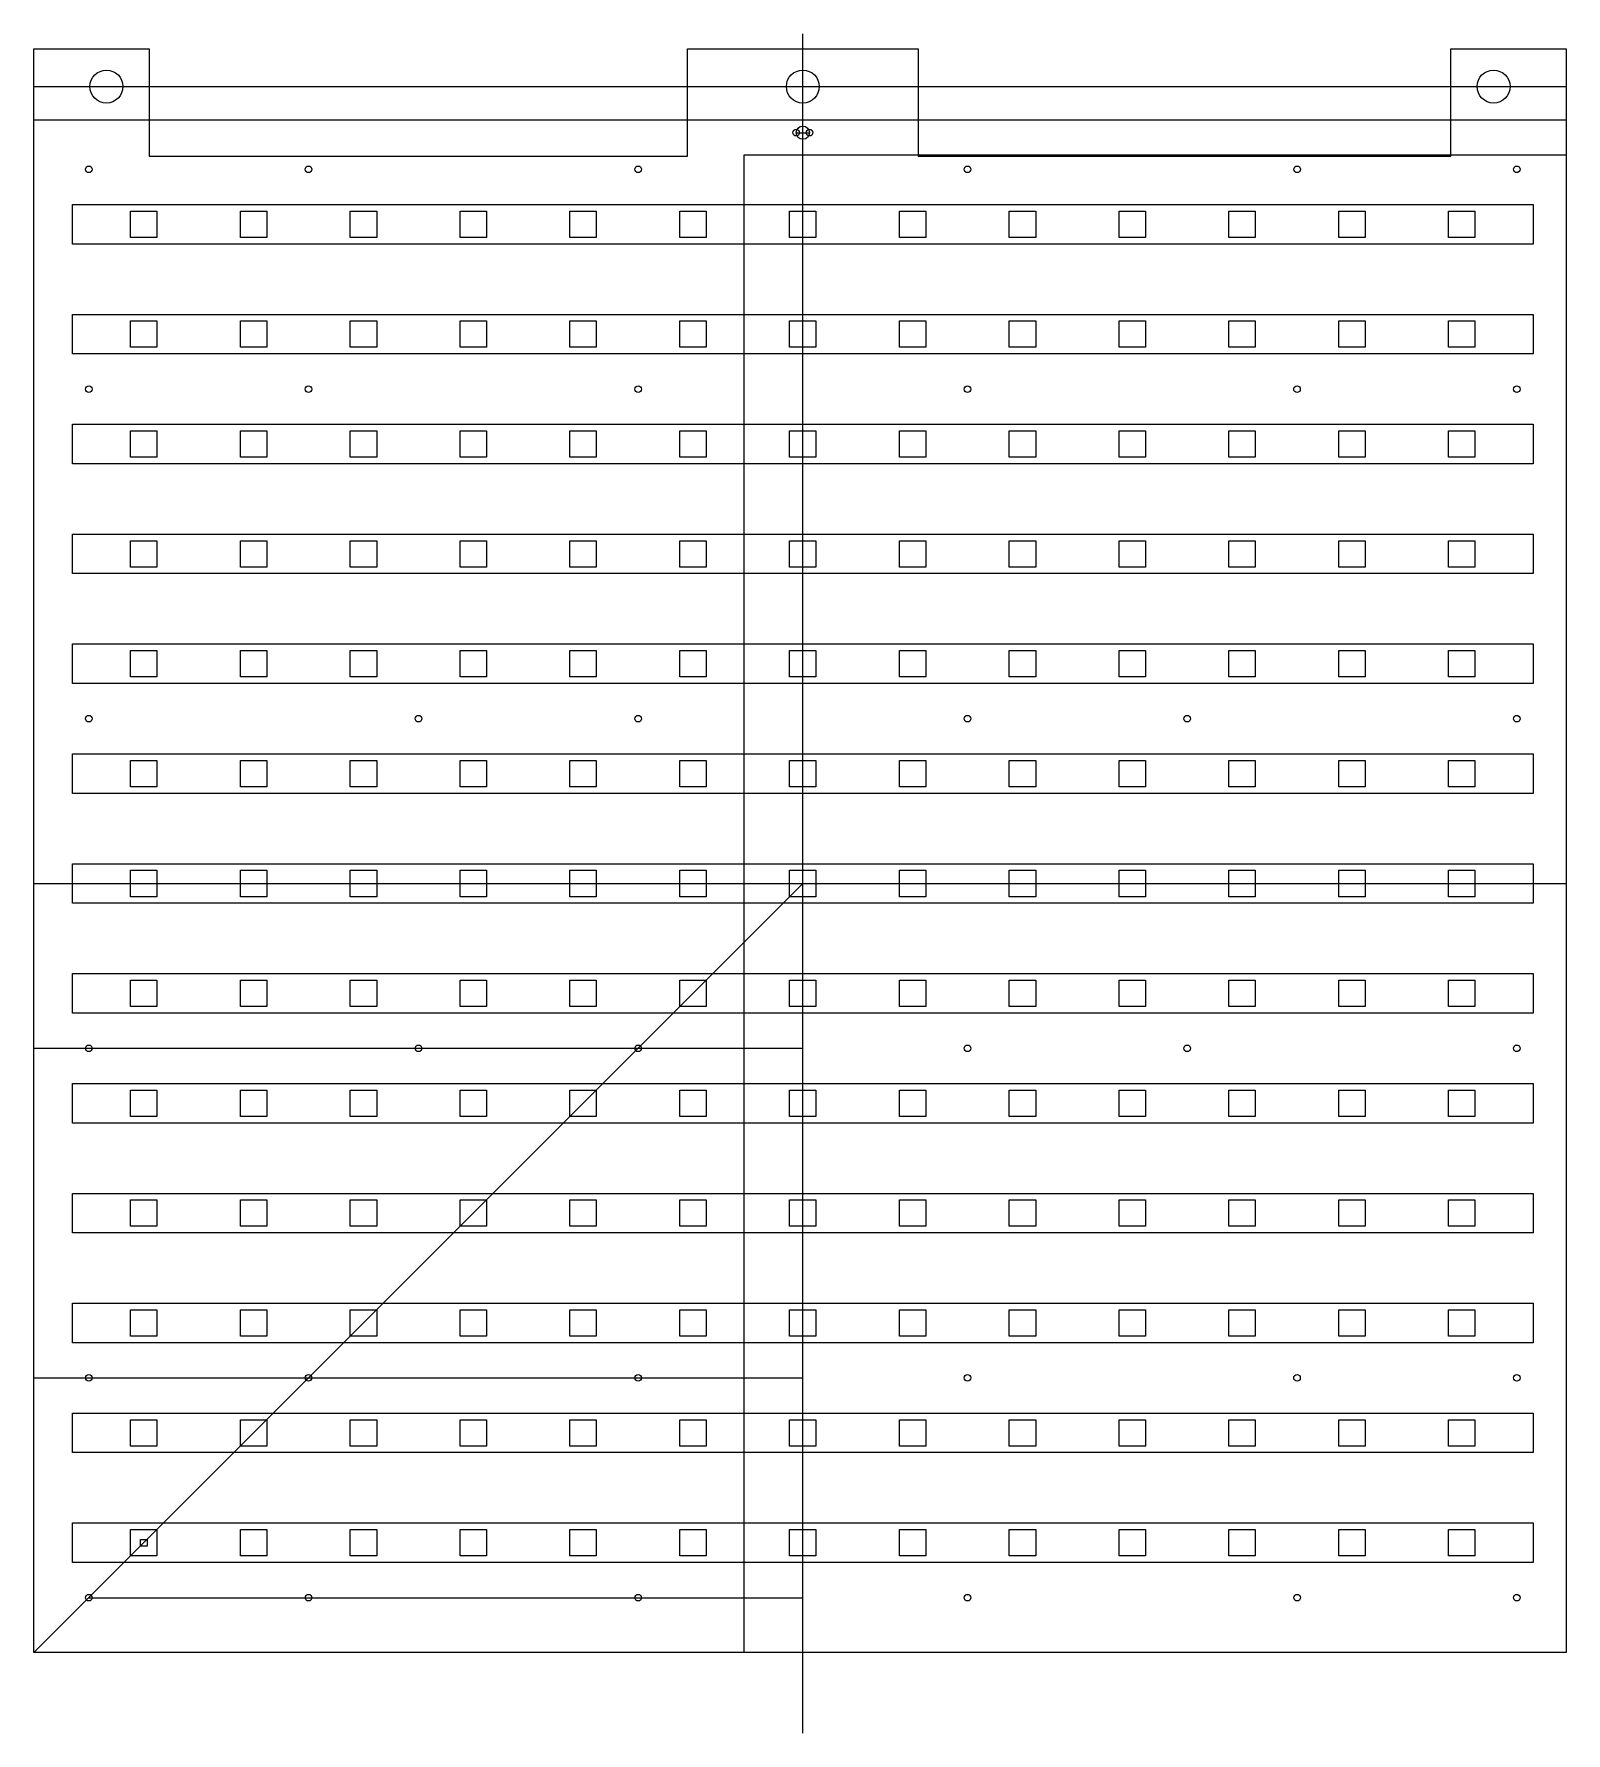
# Model space of a CAD drawing. Header units: millimetres. Extents: x -33 to 432, y -58 to 458.
import ezdxf

# ---------------------------------------------------------------- set-up
doc = ezdxf.new("R2010")
doc.units = ezdxf.units.MM
doc.layers.get('0').update_dxf_attribs({"linetype": 'CONTINUOUS'})

msp = doc.modelspace()

# ---------------------------------------------------------------- linework, layer by layer
for p, q in [((200, -57.72), (200, 457.72)), ((-33.34, 441.78), (431.63, 441.78)), ((-33.34, 431.67), (431.63, 431.67)), ((198, 427.78), (202, 427.78)), ((-33.34, -33.34), (200, 200)), ((-33.33, 200), (431.63, 200)), ((-33.34, 150), (200, 150)), ((-33.34, 50), (200, 50)), ((-16.67, -16.67), (200, -16.67))]:
    msp.add_line(p, q)
for points in [[(431.63, 433.33), (431.63, -33.34), (182.24, -33.34), (182.24, 421.07), (431.63, 421.07), (431.63, -33.34), (-33.34, -33.34), (-33.34, 429.99), (-33.34, 453.17), (1.66, 453.17), (1.66, 420.67), (165, 420.67), (165, 453.17), (235, 453.17), (235, 420.67), (396.63, 420.67), (396.63, 453.17), (431.63, 453.17)], [(-21.67, 406), (421.66, 406), (421.66, 394), (-21.67, 394)], [(-4, 404), (4, 404), (4, 396), (-4, 396)], [(29.33, 404), (37.33, 404), (37.33, 396), (29.33, 396)], [(62.67, 404), (70.67, 404), (70.67, 396), (62.67, 396)], [(96, 404), (104, 404), (104, 396), (96, 396)], [(129.33, 404), (137.33, 404), (137.33, 396), (129.33, 396)], [(162.67, 404), (170.67, 404), (170.67, 396), (162.67, 396)], [(196, 404), (204, 404), (204, 396), (196, 396)], [(229.33, 404), (237.33, 404), (237.33, 396), (229.33, 396)], [(262.67, 404), (270.67, 404), (270.67, 396), (262.67, 396)], [(296, 404), (304, 404), (304, 396), (296, 396)], [(329.33, 404), (337.33, 404), (337.33, 396), (329.33, 396)], [(362.67, 404), (370.67, 404), (370.67, 396), (362.67, 396)], [(396, 404), (404, 404), (404, 396), (396, 396)], [(-21.67, 372.67), (421.66, 372.67), (421.66, 360.67), (-21.67, 360.67)], [(-4, 370.67), (4, 370.67), (4, 362.67), (-4, 362.67)], [(29.33, 370.67), (37.33, 370.67), (37.33, 362.67), (29.33, 362.67)], [(62.67, 370.67), (70.67, 370.67), (70.67, 362.67), (62.67, 362.67)], [(96, 370.67), (104, 370.67), (104, 362.67), (96, 362.67)], [(129.33, 370.67), (137.33, 370.67), (137.33, 362.67), (129.33, 362.67)], [(162.67, 370.67), (170.67, 370.67), (170.67, 362.67), (162.67, 362.67)], [(196, 370.67), (204, 370.67), (204, 362.67), (196, 362.67)], [(229.33, 370.67), (237.33, 370.67), (237.33, 362.67), (229.33, 362.67)], [(262.67, 370.67), (270.67, 370.67), (270.67, 362.67), (262.67, 362.67)], [(296, 370.67), (304, 370.67), (304, 362.67), (296, 362.67)], [(329.33, 370.67), (337.33, 370.67), (337.33, 362.67), (329.33, 362.67)], [(362.67, 370.67), (370.67, 370.67), (370.67, 362.67), (362.67, 362.67)], [(396, 370.67), (404, 370.67), (404, 362.67), (396, 362.67)], [(-21.67, 339.33), (421.66, 339.33), (421.66, 327.33), (-21.67, 327.33)], [(-4, 337.33), (4, 337.33), (4, 329.33), (-4, 329.33)], [(29.33, 337.33), (37.33, 337.33), (37.33, 329.33), (29.33, 329.33)], [(62.67, 337.33), (70.67, 337.33), (70.67, 329.33), (62.67, 329.33)], [(96, 337.33), (104, 337.33), (104, 329.33), (96, 329.33)], [(129.33, 337.33), (137.33, 337.33), (137.33, 329.33), (129.33, 329.33)], [(162.67, 337.33), (170.67, 337.33), (170.67, 329.33), (162.67, 329.33)], [(196, 337.33), (204, 337.33), (204, 329.33), (196, 329.33)], [(229.33, 337.33), (237.33, 337.33), (237.33, 329.33), (229.33, 329.33)], [(262.67, 337.33), (270.67, 337.33), (270.67, 329.33), (262.67, 329.33)], [(296, 337.33), (304, 337.33), (304, 329.33), (296, 329.33)], [(329.33, 337.33), (337.33, 337.33), (337.33, 329.33), (329.33, 329.33)], [(362.67, 337.33), (370.67, 337.33), (370.67, 329.33), (362.67, 329.33)], [(396, 337.33), (404, 337.33), (404, 329.33), (396, 329.33)], [(-21.67, 306), (421.66, 306), (421.66, 294), (-21.67, 294)], [(-4, 304), (4, 304), (4, 296), (-4, 296)], [(29.33, 304), (37.33, 304), (37.33, 296), (29.33, 296)], [(62.67, 304), (70.67, 304), (70.67, 296), (62.67, 296)], [(96, 304), (104, 304), (104, 296), (96, 296)], [(129.33, 304), (137.33, 304), (137.33, 296), (129.33, 296)], [(162.67, 304), (170.67, 304), (170.67, 296), (162.67, 296)], [(196, 304), (204, 304), (204, 296), (196, 296)], [(229.33, 304), (237.33, 304), (237.33, 296), (229.33, 296)], [(262.67, 304), (270.67, 304), (270.67, 296), (262.67, 296)], [(296, 304), (304, 304), (304, 296), (296, 296)], [(329.33, 304), (337.33, 304), (337.33, 296), (329.33, 296)], [(362.67, 304), (370.67, 304), (370.67, 296), (362.67, 296)], [(396, 304), (404, 304), (404, 296), (396, 296)], [(-21.67, 272.67), (421.66, 272.67), (421.66, 260.67), (-21.67, 260.67)], [(-4, 270.67), (4, 270.67), (4, 262.67), (-4, 262.67)], [(29.33, 270.67), (37.33, 270.67), (37.33, 262.67), (29.33, 262.67)], [(62.67, 270.67), (70.67, 270.67), (70.67, 262.67), (62.67, 262.67)], [(96, 270.67), (104, 270.67), (104, 262.67), (96, 262.67)], [(129.33, 270.67), (137.33, 270.67), (137.33, 262.67), (129.33, 262.67)], [(162.67, 270.67), (170.67, 270.67), (170.67, 262.67), (162.67, 262.67)], [(196, 270.67), (204, 270.67), (204, 262.67), (196, 262.67)], [(229.33, 270.67), (237.33, 270.67), (237.33, 262.67), (229.33, 262.67)], [(262.67, 270.67), (270.67, 270.67), (270.67, 262.67), (262.67, 262.67)], [(296, 270.67), (304, 270.67), (304, 262.67), (296, 262.67)], [(329.33, 270.67), (337.33, 270.67), (337.33, 262.67), (329.33, 262.67)], [(362.67, 270.67), (370.67, 270.67), (370.67, 262.67), (362.67, 262.67)], [(396, 270.67), (404, 270.67), (404, 262.67), (396, 262.67)], [(-21.67, 239.33), (421.66, 239.33), (421.66, 227.33), (-21.67, 227.33)], [(-4, 237.33), (4, 237.33), (4, 229.33), (-4, 229.33)], [(29.33, 237.33), (37.33, 237.33), (37.33, 229.33), (29.33, 229.33)], [(62.67, 237.33), (70.67, 237.33), (70.67, 229.33), (62.67, 229.33)], [(96, 237.33), (104, 237.33), (104, 229.33), (96, 229.33)], [(129.33, 237.33), (137.33, 237.33), (137.33, 229.33), (129.33, 229.33)], [(162.67, 237.33), (170.67, 237.33), (170.67, 229.33), (162.67, 229.33)], [(196, 237.33), (204, 237.33), (204, 229.33), (196, 229.33)], [(229.33, 237.33), (237.33, 237.33), (237.33, 229.33), (229.33, 229.33)], [(262.67, 237.33), (270.67, 237.33), (270.67, 229.33), (262.67, 229.33)], [(296, 237.33), (304, 237.33), (304, 229.33), (296, 229.33)], [(329.33, 237.33), (337.33, 237.33), (337.33, 229.33), (329.33, 229.33)], [(362.67, 237.33), (370.67, 237.33), (370.67, 229.33), (362.67, 229.33)], [(396, 237.33), (404, 237.33), (404, 229.33), (396, 229.33)], [(-21.67, 206), (421.66, 206), (421.66, 194), (-21.67, 194)], [(-4, 204), (4, 204), (4, 196), (-4, 196)], [(29.33, 204), (37.33, 204), (37.33, 196), (29.33, 196)], [(62.67, 204), (70.67, 204), (70.67, 196), (62.67, 196)], [(96, 204), (104, 204), (104, 196), (96, 196)], [(129.33, 204), (137.33, 204), (137.33, 196), (129.33, 196)], [(162.67, 204), (170.67, 204), (170.67, 196), (162.67, 196)], [(196, 204), (204, 204), (204, 196), (196, 196)], [(229.33, 204), (237.33, 204), (237.33, 196), (229.33, 196)], [(262.67, 204), (270.67, 204), (270.67, 196), (262.67, 196)], [(296, 204), (304, 204), (304, 196), (296, 196)], [(329.33, 204), (337.33, 204), (337.33, 196), (329.33, 196)], [(362.67, 204), (370.67, 204), (370.67, 196), (362.67, 196)], [(396, 204), (404, 204), (404, 196), (396, 196)], [(-21.67, 172.67), (421.66, 172.67), (421.66, 160.67), (-21.67, 160.67)], [(-4, 170.67), (4, 170.67), (4, 162.67), (-4, 162.67)], [(29.33, 170.67), (37.33, 170.67), (37.33, 162.67), (29.33, 162.67)], [(62.67, 170.67), (70.67, 170.67), (70.67, 162.67), (62.67, 162.67)], [(96, 170.67), (104, 170.67), (104, 162.67), (96, 162.67)], [(129.33, 170.67), (137.33, 170.67), (137.33, 162.67), (129.33, 162.67)], [(162.67, 170.67), (170.67, 170.67), (170.67, 162.67), (162.67, 162.67)], [(196, 170.67), (204, 170.67), (204, 162.67), (196, 162.67)], [(229.33, 170.67), (237.33, 170.67), (237.33, 162.67), (229.33, 162.67)], [(262.67, 170.67), (270.67, 170.67), (270.67, 162.67), (262.67, 162.67)], [(296, 170.67), (304, 170.67), (304, 162.67), (296, 162.67)], [(329.33, 170.67), (337.33, 170.67), (337.33, 162.67), (329.33, 162.67)], [(362.67, 170.67), (370.67, 170.67), (370.67, 162.67), (362.67, 162.67)], [(396, 170.67), (404, 170.67), (404, 162.67), (396, 162.67)], [(-21.67, 139.33), (421.66, 139.33), (421.66, 127.33), (-21.67, 127.33)], [(-4, 137.33), (4, 137.33), (4, 129.33), (-4, 129.33)], [(29.33, 137.33), (37.33, 137.33), (37.33, 129.33), (29.33, 129.33)], [(62.67, 137.33), (70.67, 137.33), (70.67, 129.33), (62.67, 129.33)], [(96, 137.33), (104, 137.33), (104, 129.33), (96, 129.33)], [(129.33, 137.33), (137.33, 137.33), (137.33, 129.33), (129.33, 129.33)], [(162.67, 137.33), (170.67, 137.33), (170.67, 129.33), (162.67, 129.33)], [(196, 137.33), (204, 137.33), (204, 129.33), (196, 129.33)], [(229.33, 137.33), (237.33, 137.33), (237.33, 129.33), (229.33, 129.33)], [(262.67, 137.33), (270.67, 137.33), (270.67, 129.33), (262.67, 129.33)], [(296, 137.33), (304, 137.33), (304, 129.33), (296, 129.33)], [(329.33, 137.33), (337.33, 137.33), (337.33, 129.33), (329.33, 129.33)], [(362.67, 137.33), (370.67, 137.33), (370.67, 129.33), (362.67, 129.33)], [(396, 137.33), (404, 137.33), (404, 129.33), (396, 129.33)], [(-21.67, 106), (421.66, 106), (421.66, 94), (-21.67, 94)], [(-4, 104), (4, 104), (4, 96), (-4, 96)], [(29.33, 104), (37.33, 104), (37.33, 96), (29.33, 96)], [(62.67, 104), (70.67, 104), (70.67, 96), (62.67, 96)], [(96, 104), (104, 104), (104, 96), (96, 96)], [(129.33, 104), (137.33, 104), (137.33, 96), (129.33, 96)], [(162.67, 104), (170.67, 104), (170.67, 96), (162.67, 96)], [(196, 104), (204, 104), (204, 96), (196, 96)], [(229.33, 104), (237.33, 104), (237.33, 96), (229.33, 96)], [(262.67, 104), (270.67, 104), (270.67, 96), (262.67, 96)], [(296, 104), (304, 104), (304, 96), (296, 96)], [(329.33, 104), (337.33, 104), (337.33, 96), (329.33, 96)], [(362.67, 104), (370.67, 104), (370.67, 96), (362.67, 96)], [(396, 104), (404, 104), (404, 96), (396, 96)], [(-21.67, 72.67), (421.66, 72.67), (421.66, 60.67), (-21.67, 60.67)], [(-4, 70.67), (4, 70.67), (4, 62.67), (-4, 62.67)], [(29.33, 70.67), (37.33, 70.67), (37.33, 62.67), (29.33, 62.67)], [(62.67, 70.67), (70.67, 70.67), (70.67, 62.67), (62.67, 62.67)], [(96, 70.67), (104, 70.67), (104, 62.67), (96, 62.67)], [(129.33, 70.67), (137.33, 70.67), (137.33, 62.67), (129.33, 62.67)], [(162.67, 70.67), (170.67, 70.67), (170.67, 62.67), (162.67, 62.67)], [(196, 70.67), (204, 70.67), (204, 62.67), (196, 62.67)], [(229.33, 70.67), (237.33, 70.67), (237.33, 62.67), (229.33, 62.67)], [(262.67, 70.67), (270.67, 70.67), (270.67, 62.67), (262.67, 62.67)], [(296, 70.67), (304, 70.67), (304, 62.67), (296, 62.67)], [(329.33, 70.67), (337.33, 70.67), (337.33, 62.67), (329.33, 62.67)], [(362.67, 70.67), (370.67, 70.67), (370.67, 62.67), (362.67, 62.67)], [(396, 70.67), (404, 70.67), (404, 62.67), (396, 62.67)], [(-21.67, 39.33), (421.66, 39.33), (421.66, 27.33), (-21.67, 27.33)], [(-4, 37.33), (4, 37.33), (4, 29.33), (-4, 29.33)], [(29.33, 37.33), (37.33, 37.33), (37.33, 29.33), (29.33, 29.33)], [(62.67, 37.33), (70.67, 37.33), (70.67, 29.33), (62.67, 29.33)], [(96, 37.33), (104, 37.33), (104, 29.33), (96, 29.33)], [(129.33, 37.33), (137.33, 37.33), (137.33, 29.33), (129.33, 29.33)], [(162.67, 37.33), (170.67, 37.33), (170.67, 29.33), (162.67, 29.33)], [(196, 37.33), (204, 37.33), (204, 29.33), (196, 29.33)], [(229.33, 37.33), (237.33, 37.33), (237.33, 29.33), (229.33, 29.33)], [(262.67, 37.33), (270.67, 37.33), (270.67, 29.33), (262.67, 29.33)], [(296, 37.33), (304, 37.33), (304, 29.33), (296, 29.33)], [(329.33, 37.33), (337.33, 37.33), (337.33, 29.33), (329.33, 29.33)], [(362.67, 37.33), (370.67, 37.33), (370.67, 29.33), (362.67, 29.33)], [(396, 37.33), (404, 37.33), (404, 29.33), (396, 29.33)], [(-21.67, 6), (421.66, 6), (421.66, -6), (-21.67, -6)], [(-4, 4), (4, 4), (4, -4), (-4, -4)], [(-1, 1), (1, 1), (1, -1), (-1, -1)], [(29.33, 4), (37.33, 4), (37.33, -4), (29.33, -4)], [(62.67, 4), (70.67, 4), (70.67, -4), (62.67, -4)], [(96, 4), (104, 4), (104, -4), (96, -4)], [(129.33, 4), (137.33, 4), (137.33, -4), (129.33, -4)], [(162.67, 4), (170.67, 4), (170.67, -4), (162.67, -4)], [(196, 4), (204, 4), (204, -4), (196, -4)], [(229.33, 4), (237.33, 4), (237.33, -4), (229.33, -4)], [(262.67, 4), (270.67, 4), (270.67, -4), (262.67, -4)], [(296, 4), (304, 4), (304, -4), (296, -4)], [(329.33, 4), (337.33, 4), (337.33, -4), (329.33, -4)], [(362.67, 4), (370.67, 4), (370.67, -4), (362.67, -4)], [(396, 4), (404, 4), (404, -4), (396, -4)]]:
    msp.add_lwpolyline(points, close=True)
for centre, radius in [((-11.34, 441.78), 5), ((200, 441.78), 5), ((409.63, 441.78), 5), ((198, 427.78), 1), ((200, 427.78), 2), ((202, 427.78), 1), ((-16.67, 416.67), 1), ((50, 416.67), 1), ((150, 416.67), 1), ((250, 416.67), 1), ((350, 416.67), 1), ((416.66, 416.67), 1), ((-16.67, 350), 1), ((50, 350), 1), ((150, 350), 1), ((250, 350), 1), ((349.99, 350), 1), ((416.66, 350), 1), ((-16.67, 250), 1), ((83.33, 250), 1), ((150, 250), 1), ((249.99, 250), 1), ((316.66, 250), 1), ((416.66, 250), 1), ((-16.67, 150), 1), ((83.33, 150), 1), ((150, 150), 1), ((249.99, 150), 1), ((316.66, 150), 1), ((416.66, 150), 1), ((-16.67, 50), 1), ((50, 50), 1), ((150, 50), 1), ((250, 50), 1), ((349.99, 50), 1), ((416.66, 50), 1), ((-16.67, -16.67), 1), ((50, -16.67), 1), ((150, -16.67), 1), ((250, -16.67), 1), ((350, -16.67), 1), ((416.66, -16.67), 1)]:
    msp.add_circle(centre, radius)

doc.saveas('drawing.dxf')
